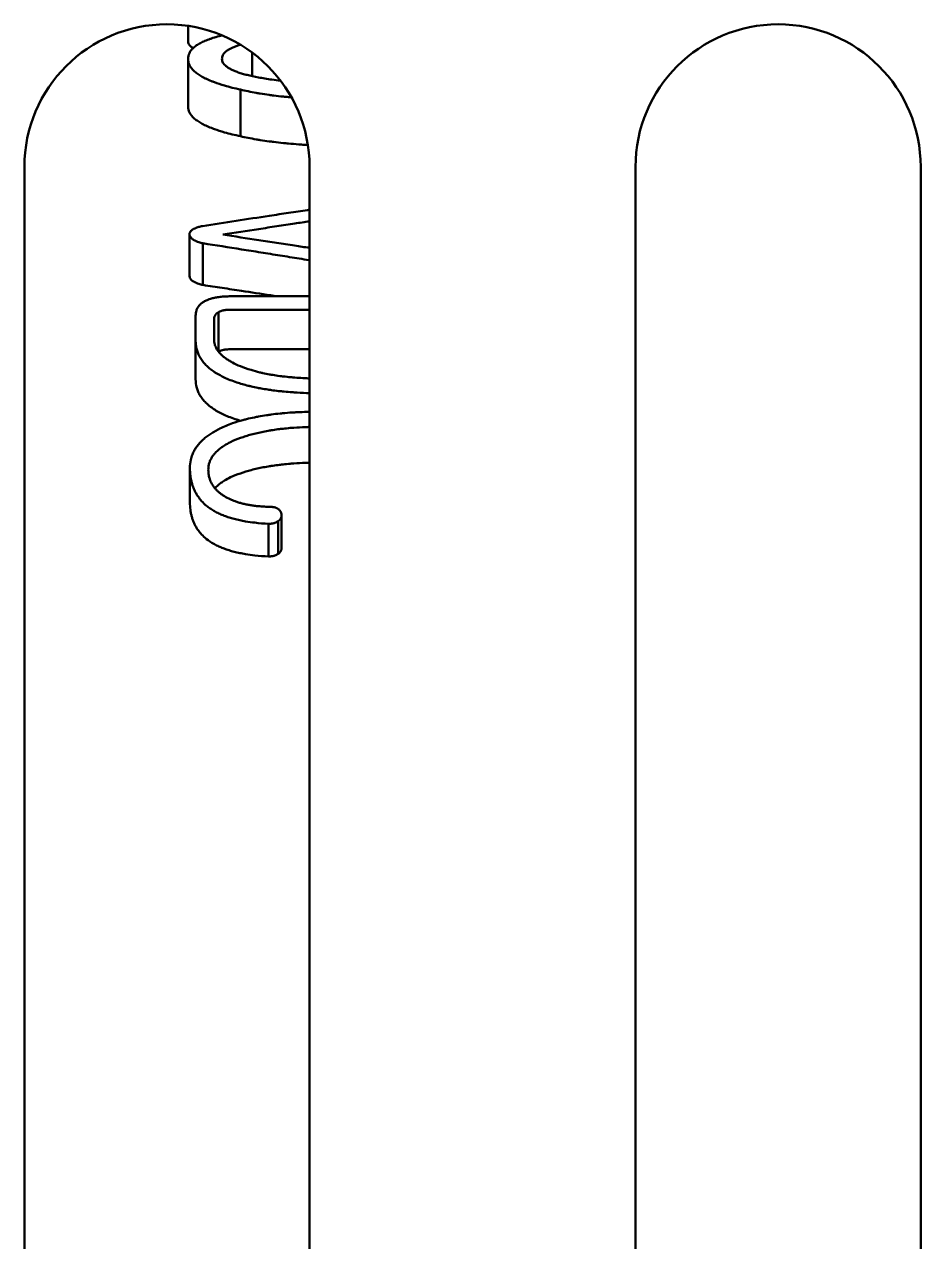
# Model space of a CAD drawing. Header units: millimetres. Extents: x 2121 to 4904, y 892 to 1933.
# Drawn here: x 2774.78 to 2787.98, y 1605.81 to 1623.73 of the extents above; entities that cross this region are included whole.
import ezdxf

# ---------------------------------------------------------------- set-up
doc = ezdxf.new("R2010")
doc.units = ezdxf.units.MM
doc.header["$LTSCALE"] = 1.8
doc.layers.add('외형선(ISO)', color=7, linetype='Continuous', lineweight=50)

msp = doc.modelspace()

# ---------------------------------------------------------------- linework, layer by layer
at = {"layer": '외형선(ISO)', "color": 7}
for p, q in [((2777.189, 1623.478), (2777.189, 1623.71)), ((2778.132, 1622.97), (2778.132, 1623.318)), ((2777.189, 1622.521), (2777.189, 1623.223)), ((2777.963, 1622.085), (2777.963, 1622.772)), ((2774.779, 1554.133), (2774.779, 1621.633)), ((2778.979, 1621.633), (2778.979, 1554.133)), ((2783.779, 1554.133), (2783.779, 1621.633)), ((2787.979, 1621.633), (2787.979, 1554.133)), ((2777.212, 1620.024), (2777.212, 1620.643)), ((2777.409, 1619.895), (2777.409, 1620.509)), ((2777.808, 1619.531), (2778.979, 1619.531)), ((2777.572, 1619.385), (2777.572, 1619.096)), ((2777.636, 1618.917), (2777.636, 1619.492)), ((2777.301, 1618.508), (2777.301, 1619.076)), ((2778.979, 1618.948), (2777.808, 1618.948)), ((2777.217, 1616.695), (2777.217, 1617.202)), ((2778.567, 1616.015), (2778.567, 1616.499)), ((2778.375, 1615.898), (2778.375, 1616.379)), ((2778.518, 1615.936), (2778.518, 1616.418))]:
    msp.add_line(p, q, dxfattribs=at)
for centre in [(2776.879, 1621.633), (2785.879, 1621.633)]:
    msp.add_arc(centre, 2.1, 0, 180, dxfattribs=at)
for points, knots in [([(2777.69, 1623.569), (2777.675, 1623.566), (2777.661, 1623.562), (2777.647, 1623.558), (2777.614, 1623.55), (2777.584, 1623.541), (2777.555, 1623.532), (2777.541, 1623.527), (2777.527, 1623.523), (2777.514, 1623.518), (2777.486, 1623.509), (2777.461, 1623.499), (2777.437, 1623.489), (2777.426, 1623.484), (2777.414, 1623.479), (2777.403, 1623.473), (2777.381, 1623.463), (2777.361, 1623.452), (2777.342, 1623.441), (2777.333, 1623.435), (2777.324, 1623.43), (2777.316, 1623.424), (2777.299, 1623.412), (2777.284, 1623.401), (2777.27, 1623.388), (2777.264, 1623.382), (2777.257, 1623.376), (2777.251, 1623.37), (2777.234, 1623.351), (2777.22, 1623.331), (2777.209, 1623.31), (2777.196, 1623.283), (2777.189, 1623.253), (2777.189, 1623.223)], [0.1711586, 0.1711586, 0.1711586, 0.1711586, 0.2083333, 0.2083333, 0.2083333, 0.2916667, 0.2916667, 0.2916667, 0.3333333, 0.3333333, 0.3333333, 0.4166667, 0.4166667, 0.4166667, 0.4583333, 0.4583333, 0.4583333, 0.5416667, 0.5416667, 0.5416667, 0.5833333, 0.5833333, 0.5833333, 0.6666667, 0.6666667, 0.6666667, 0.7083333, 0.7083333, 0.7083333, 0.8333333, 0.8333333, 0.8333333, 1, 1, 1, 1]), ([(2777.265, 1623.383), (2777.261, 1623.385), (2777.258, 1623.387), (2777.255, 1623.389), (2777.242, 1623.397), (2777.232, 1623.406), (2777.223, 1623.414), (2777.218, 1623.418), (2777.214, 1623.423), (2777.211, 1623.427), (2777.196, 1623.444), (2777.189, 1623.461), (2777.189, 1623.478)], [-0.3125251, -0.3125251, -0.3125251, -0.3125251, -0.2916667, -0.2916667, -0.2916667, -0.2083333, -0.2083333, -0.2083333, -0.1666667, -0.1666667, -0.1666667, 0, 0, 0, 0]), ([(2777.689, 1623.223), (2777.689, 1623.241), (2777.693, 1623.26), (2777.701, 1623.277), (2777.704, 1623.281), (2777.706, 1623.285), (2777.708, 1623.289), (2777.714, 1623.298), (2777.72, 1623.306), (2777.727, 1623.314), (2777.73, 1623.318), (2777.734, 1623.322), (2777.738, 1623.325), (2777.747, 1623.333), (2777.756, 1623.341), (2777.766, 1623.348), (2777.771, 1623.352), (2777.777, 1623.355), (2777.782, 1623.359), (2777.793, 1623.366), (2777.806, 1623.373), (2777.819, 1623.379), (2777.826, 1623.383), (2777.833, 1623.386), (2777.84, 1623.389), (2777.854, 1623.396), (2777.869, 1623.402), (2777.886, 1623.408), (2777.894, 1623.411), (2777.903, 1623.414), (2777.911, 1623.417), (2777.927, 1623.422), (2777.943, 1623.428), (2777.961, 1623.433)], [0, 0, 0, 0, 0.1666667, 0.1666667, 0.1666667, 0.2083333, 0.2083333, 0.2083333, 0.2916667, 0.2916667, 0.2916667, 0.3333333, 0.3333333, 0.3333333, 0.4166667, 0.4166667, 0.4166667, 0.4583333, 0.4583333, 0.4583333, 0.5416667, 0.5416667, 0.5416667, 0.5833333, 0.5833333, 0.5833333, 0.6666667, 0.6666667, 0.6666667, 0.7083333, 0.7083333, 0.7083333, 0.7831178, 0.7831178, 0.7831178, 0.7831178]), ([(2777.189, 1623.223), (2777.189, 1623.207), (2777.191, 1623.192), (2777.195, 1623.177), (2777.198, 1623.163), (2777.204, 1623.148), (2777.211, 1623.133), (2777.214, 1623.126), (2777.218, 1623.119), (2777.223, 1623.112), (2777.232, 1623.098), (2777.242, 1623.084), (2777.255, 1623.07), (2777.261, 1623.063), (2777.268, 1623.056), (2777.275, 1623.049), (2777.289, 1623.036), (2777.306, 1623.022), (2777.323, 1623.009), (2777.332, 1623.003), (2777.342, 1622.996), (2777.352, 1622.99), (2777.371, 1622.977), (2777.393, 1622.964), (2777.416, 1622.952), (2777.428, 1622.946), (2777.44, 1622.939), (2777.452, 1622.933), (2777.478, 1622.921), (2777.504, 1622.909), (2777.533, 1622.898), (2777.547, 1622.892), (2777.562, 1622.886), (2777.577, 1622.881), (2777.623, 1622.864), (2777.673, 1622.847), (2777.726, 1622.831), (2777.798, 1622.81), (2777.877, 1622.79), (2777.963, 1622.772)], [0, 0, 0, 0, 0.083333, 0.083333, 0.083333, 0.166667, 0.166667, 0.166667, 0.208333, 0.208333, 0.208333, 0.291667, 0.291667, 0.291667, 0.333333, 0.333333, 0.333333, 0.416667, 0.416667, 0.416667, 0.458333, 0.458333, 0.458333, 0.541667, 0.541667, 0.541667, 0.583333, 0.583333, 0.583333, 0.666667, 0.666667, 0.666667, 0.708333, 0.708333, 0.708333, 0.833333, 0.833333, 0.833333, 1, 1, 1, 1]), ([(2778.226, 1622.951), (2778.167, 1622.962), (2778.112, 1622.974), (2778.062, 1622.987), (2778.05, 1622.99), (2778.038, 1622.993), (2778.026, 1622.996), (2778.002, 1623.003), (2777.98, 1623.009), (2777.959, 1623.016), (2777.948, 1623.019), (2777.938, 1623.023), (2777.928, 1623.026), (2777.908, 1623.033), (2777.889, 1623.04), (2777.872, 1623.048), (2777.863, 1623.051), (2777.855, 1623.055), (2777.847, 1623.059), (2777.831, 1623.066), (2777.816, 1623.074), (2777.802, 1623.081), (2777.795, 1623.085), (2777.789, 1623.089), (2777.782, 1623.093), (2777.77, 1623.101), (2777.759, 1623.109), (2777.749, 1623.117), (2777.744, 1623.121), (2777.739, 1623.125), (2777.735, 1623.13), (2777.726, 1623.138), (2777.719, 1623.147), (2777.712, 1623.155), (2777.709, 1623.159), (2777.707, 1623.164), (2777.704, 1623.168), (2777.699, 1623.177), (2777.695, 1623.186), (2777.693, 1623.195), (2777.69, 1623.204), (2777.689, 1623.213), (2777.689, 1623.223)], [0, 0, 0, 0, 0.166667, 0.166667, 0.166667, 0.208333, 0.208333, 0.208333, 0.291667, 0.291667, 0.291667, 0.333333, 0.333333, 0.333333, 0.416667, 0.416667, 0.416667, 0.458333, 0.458333, 0.458333, 0.541667, 0.541667, 0.541667, 0.583333, 0.583333, 0.583333, 0.666667, 0.666667, 0.666667, 0.708333, 0.708333, 0.708333, 0.791667, 0.791667, 0.791667, 0.833333, 0.833333, 0.833333, 0.916667, 0.916667, 0.916667, 1, 1, 1, 1]), ([(2778.551, 1622.903), (2778.507, 1622.908), (2778.465, 1622.914), (2778.425, 1622.919), (2778.354, 1622.929), (2778.288, 1622.94), (2778.226, 1622.951)], [0.7374755, 0.7374755, 0.7374755, 0.7374755, 0.8333333, 0.8333333, 0.8333333, 1, 1, 1, 1]), ([(2777.963, 1622.772), (2777.998, 1622.763), (2778.035, 1622.755), (2778.074, 1622.747), (2778.112, 1622.739), (2778.151, 1622.732), (2778.192, 1622.724), (2778.213, 1622.721), (2778.233, 1622.717), (2778.254, 1622.714), (2778.296, 1622.707), (2778.34, 1622.7), (2778.384, 1622.694), (2778.407, 1622.691), (2778.429, 1622.688), (2778.452, 1622.685), (2778.498, 1622.679), (2778.545, 1622.674), (2778.594, 1622.669), (2778.618, 1622.666), (2778.643, 1622.664), (2778.668, 1622.661), (2778.682, 1622.66), (2778.697, 1622.659), (2778.712, 1622.657)], [0, 0, 0, 0, 0.0833333, 0.0833333, 0.0833333, 0.1666667, 0.1666667, 0.1666667, 0.2083333, 0.2083333, 0.2083333, 0.2916667, 0.2916667, 0.2916667, 0.3333333, 0.3333333, 0.3333333, 0.4166667, 0.4166667, 0.4166667, 0.4583333, 0.4583333, 0.4583333, 0.482743, 0.482743, 0.482743, 0.482743]), ([(2777.963, 1622.085), (2777.877, 1622.103), (2777.798, 1622.122), (2777.726, 1622.142), (2777.673, 1622.158), (2777.623, 1622.174), (2777.577, 1622.19), (2777.562, 1622.196), (2777.547, 1622.201), (2777.533, 1622.207), (2777.504, 1622.218), (2777.478, 1622.229), (2777.452, 1622.241), (2777.44, 1622.247), (2777.428, 1622.253), (2777.416, 1622.259), (2777.393, 1622.271), (2777.371, 1622.283), (2777.352, 1622.296), (2777.342, 1622.302), (2777.332, 1622.308), (2777.323, 1622.315), (2777.306, 1622.327), (2777.289, 1622.34), (2777.275, 1622.353), (2777.268, 1622.36), (2777.261, 1622.367), (2777.255, 1622.373), (2777.242, 1622.387), (2777.232, 1622.4), (2777.223, 1622.414), (2777.218, 1622.421), (2777.214, 1622.428), (2777.211, 1622.435), (2777.196, 1622.463), (2777.189, 1622.492), (2777.189, 1622.521)], [-1, -1, -1, -1, -0.833333, -0.833333, -0.833333, -0.708333, -0.708333, -0.708333, -0.666667, -0.666667, -0.666667, -0.583333, -0.583333, -0.583333, -0.541667, -0.541667, -0.541667, -0.458333, -0.458333, -0.458333, -0.416667, -0.416667, -0.416667, -0.333333, -0.333333, -0.333333, -0.291667, -0.291667, -0.291667, -0.208333, -0.208333, -0.208333, -0.166667, -0.166667, -0.166667, 0, 0, 0, 0]), ([(2778.954, 1621.956), (2778.936, 1621.957), (2778.918, 1621.959), (2778.9, 1621.96), (2778.873, 1621.961), (2778.847, 1621.963), (2778.821, 1621.965), (2778.768, 1621.969), (2778.717, 1621.973), (2778.668, 1621.978), (2778.643, 1621.98), (2778.618, 1621.983), (2778.594, 1621.985), (2778.545, 1621.99), (2778.498, 1621.995), (2778.452, 1622.001), (2778.429, 1622.004), (2778.407, 1622.007), (2778.384, 1622.01), (2778.34, 1622.016), (2778.296, 1622.022), (2778.254, 1622.029), (2778.233, 1622.032), (2778.213, 1622.035), (2778.192, 1622.039), (2778.111, 1622.053), (2778.034, 1622.068), (2777.963, 1622.085)], [-0.6107288, -0.6107288, -0.6107288, -0.6107288, -0.5833333, -0.5833333, -0.5833333, -0.5416667, -0.5416667, -0.5416667, -0.4583333, -0.4583333, -0.4583333, -0.4166667, -0.4166667, -0.4166667, -0.3333333, -0.3333333, -0.3333333, -0.2916667, -0.2916667, -0.2916667, -0.2083333, -0.2083333, -0.2083333, -0.1666667, -0.1666667, -0.1666667, 0, 0, 0, 0]), ([(2778.979, 1621.003), (2778.969, 1621.002), (2778.96, 1621.001), (2778.951, 1620.999), (2778.904, 1620.992), (2778.858, 1620.985), (2778.811, 1620.978), (2778.717, 1620.964), (2778.623, 1620.95), (2778.529, 1620.936), (2778.482, 1620.928), (2778.436, 1620.921), (2778.389, 1620.914), (2778.061, 1620.864), (2777.732, 1620.814), (2777.404, 1620.763)], [0.1243351, 0.1243351, 0.1243351, 0.1243351, 0.1262184, 0.1262184, 0.1262184, 0.1359275, 0.1359275, 0.1359275, 0.1553457, 0.1553457, 0.1553457, 0.1650549, 0.1650549, 0.1650549, 0.2330186, 0.2330186, 0.2330186, 0.2330186]), ([(2777.7, 1620.637), (2777.877, 1620.664), (2778.054, 1620.692), (2778.23, 1620.719), (2778.275, 1620.725), (2778.319, 1620.732), (2778.363, 1620.739), (2778.451, 1620.753), (2778.54, 1620.766), (2778.628, 1620.78), (2778.673, 1620.786), (2778.717, 1620.793), (2778.761, 1620.8), (2778.834, 1620.811), (2778.906, 1620.822), (2778.979, 1620.833)], [0, 0, 0, 0, 0.0365897, 0.0365897, 0.0365897, 0.04573713, 0.04573713, 0.04573713, 0.06403198, 0.06403198, 0.06403198, 0.0731794, 0.0731794, 0.0731794, 0.08818727, 0.08818727, 0.08818727, 0.08818727]), ([(2777.404, 1620.763), (2777.393, 1620.761), (2777.383, 1620.759), (2777.373, 1620.756), (2777.364, 1620.754), (2777.354, 1620.752), (2777.345, 1620.749), (2777.341, 1620.748), (2777.337, 1620.747), (2777.332, 1620.745), (2777.324, 1620.743), (2777.316, 1620.74), (2777.308, 1620.737), (2777.305, 1620.736), (2777.301, 1620.735), (2777.297, 1620.733), (2777.29, 1620.73), (2777.284, 1620.727), (2777.277, 1620.724), (2777.274, 1620.723), (2777.271, 1620.721), (2777.268, 1620.719), (2777.263, 1620.716), (2777.257, 1620.713), (2777.252, 1620.709), (2777.25, 1620.708), (2777.248, 1620.706), (2777.245, 1620.704), (2777.241, 1620.701), (2777.237, 1620.697), (2777.233, 1620.693), (2777.232, 1620.691), (2777.23, 1620.689), (2777.228, 1620.687), (2777.225, 1620.683), (2777.223, 1620.679), (2777.22, 1620.675), (2777.219, 1620.673), (2777.218, 1620.671), (2777.217, 1620.669), (2777.216, 1620.665), (2777.214, 1620.661), (2777.213, 1620.656), (2777.212, 1620.652), (2777.212, 1620.647), (2777.212, 1620.643)], [0, 0, 0, 0, 0.083333, 0.083333, 0.083333, 0.166667, 0.166667, 0.166667, 0.208333, 0.208333, 0.208333, 0.291667, 0.291667, 0.291667, 0.333333, 0.333333, 0.333333, 0.416667, 0.416667, 0.416667, 0.458333, 0.458333, 0.458333, 0.541667, 0.541667, 0.541667, 0.583333, 0.583333, 0.583333, 0.666667, 0.666667, 0.666667, 0.708333, 0.708333, 0.708333, 0.791667, 0.791667, 0.791667, 0.833333, 0.833333, 0.833333, 0.916667, 0.916667, 0.916667, 1, 1, 1, 1]), ([(2777.212, 1620.643), (2777.212, 1620.638), (2777.212, 1620.633), (2777.213, 1620.628), (2777.214, 1620.624), (2777.216, 1620.619), (2777.217, 1620.615), (2777.218, 1620.613), (2777.219, 1620.61), (2777.221, 1620.608), (2777.223, 1620.604), (2777.226, 1620.6), (2777.229, 1620.595), (2777.23, 1620.593), (2777.232, 1620.591), (2777.234, 1620.589), (2777.238, 1620.585), (2777.242, 1620.581), (2777.246, 1620.577), (2777.248, 1620.575), (2777.251, 1620.573), (2777.253, 1620.572), (2777.258, 1620.568), (2777.264, 1620.564), (2777.27, 1620.56), (2777.273, 1620.559), (2777.276, 1620.557), (2777.279, 1620.555), (2777.285, 1620.552), (2777.292, 1620.548), (2777.3, 1620.545), (2777.303, 1620.543), (2777.307, 1620.541), (2777.311, 1620.54), (2777.322, 1620.535), (2777.335, 1620.53), (2777.349, 1620.526), (2777.367, 1620.52), (2777.387, 1620.514), (2777.409, 1620.509)], [0, 0, 0, 0, 0.083333, 0.083333, 0.083333, 0.166667, 0.166667, 0.166667, 0.208333, 0.208333, 0.208333, 0.291667, 0.291667, 0.291667, 0.333333, 0.333333, 0.333333, 0.416667, 0.416667, 0.416667, 0.458333, 0.458333, 0.458333, 0.541667, 0.541667, 0.541667, 0.583333, 0.583333, 0.583333, 0.666667, 0.666667, 0.666667, 0.708333, 0.708333, 0.708333, 0.833333, 0.833333, 0.833333, 1, 1, 1, 1]), ([(2778.979, 1620.441), (2778.906, 1620.452), (2778.832, 1620.464), (2778.759, 1620.475), (2778.715, 1620.482), (2778.671, 1620.488), (2778.627, 1620.495), (2778.539, 1620.509), (2778.45, 1620.522), (2778.362, 1620.536), (2778.318, 1620.543), (2778.274, 1620.549), (2778.23, 1620.556), (2778.053, 1620.583), (2777.876, 1620.61), (2777.7, 1620.637)], [0.13082533, 0.13082533, 0.13082533, 0.13082533, 0.14592504, 0.14592504, 0.14592504, 0.15504535, 0.15504535, 0.15504535, 0.17328598, 0.17328598, 0.17328598, 0.1824063, 0.1824063, 0.1824063, 0.21888756, 0.21888756, 0.21888756, 0.21888756]), ([(2777.409, 1620.509), (2777.598, 1620.479), (2777.787, 1620.449), (2777.977, 1620.419), (2778.024, 1620.412), (2778.071, 1620.404), (2778.118, 1620.397), (2778.213, 1620.382), (2778.308, 1620.367), (2778.402, 1620.352), (2778.45, 1620.344), (2778.497, 1620.337), (2778.544, 1620.329), (2778.639, 1620.314), (2778.733, 1620.299), (2778.828, 1620.283), (2778.875, 1620.276), (2778.922, 1620.268), (2778.97, 1620.261), (2778.973, 1620.26), (2778.976, 1620.26), (2778.979, 1620.259)], [0, 0, 0, 0, 0.0391398, 0.0391398, 0.0391398, 0.0489247, 0.0489247, 0.0489247, 0.0684946, 0.0684946, 0.0684946, 0.0782795, 0.0782795, 0.0782795, 0.0978494, 0.0978494, 0.0978494, 0.1076343, 0.1076343, 0.1076343, 0.1082414, 0.1082414, 0.1082414, 0.1082414]), ([(2777.409, 1619.895), (2777.387, 1619.9), (2777.367, 1619.906), (2777.349, 1619.911), (2777.335, 1619.916), (2777.322, 1619.92), (2777.311, 1619.925), (2777.307, 1619.926), (2777.303, 1619.928), (2777.3, 1619.93), (2777.292, 1619.933), (2777.285, 1619.936), (2777.279, 1619.94), (2777.276, 1619.941), (2777.273, 1619.943), (2777.27, 1619.945), (2777.264, 1619.948), (2777.258, 1619.952), (2777.253, 1619.956), (2777.251, 1619.957), (2777.248, 1619.959), (2777.246, 1619.961), (2777.242, 1619.965), (2777.238, 1619.969), (2777.234, 1619.973), (2777.232, 1619.975), (2777.23, 1619.977), (2777.229, 1619.979), (2777.226, 1619.983), (2777.223, 1619.987), (2777.221, 1619.991), (2777.219, 1619.993), (2777.218, 1619.995), (2777.217, 1619.997), (2777.214, 1620.006), (2777.212, 1620.015), (2777.212, 1620.024)], [-1, -1, -1, -1, -0.833333, -0.833333, -0.833333, -0.708333, -0.708333, -0.708333, -0.666667, -0.666667, -0.666667, -0.583333, -0.583333, -0.583333, -0.541667, -0.541667, -0.541667, -0.458333, -0.458333, -0.458333, -0.416667, -0.416667, -0.416667, -0.333333, -0.333333, -0.333333, -0.291667, -0.291667, -0.291667, -0.208333, -0.208333, -0.208333, -0.166667, -0.166667, -0.166667, 0, 0, 0, 0]), ([(2778.499, 1619.728), (2778.467, 1619.733), (2778.435, 1619.738), (2778.402, 1619.743), (2778.26, 1619.765), (2778.118, 1619.787), (2777.977, 1619.808), (2777.882, 1619.823), (2777.787, 1619.837), (2777.693, 1619.852), (2777.598, 1619.866), (2777.504, 1619.881), (2777.409, 1619.895)], [-0.07519101, -0.07519101, -0.07519101, -0.07519101, -0.06849457, -0.06849457, -0.06849457, -0.03913976, -0.03913976, -0.03913976, -0.01956988, -0.01956988, -0.01956988, 0, 0, 0, 0]), ([(2777.813, 1619.728), (2777.799, 1619.728), (2777.786, 1619.728), (2777.773, 1619.727), (2777.76, 1619.727), (2777.747, 1619.726), (2777.734, 1619.726), (2777.728, 1619.725), (2777.722, 1619.725), (2777.715, 1619.725), (2777.703, 1619.724), (2777.691, 1619.723), (2777.679, 1619.722), (2777.673, 1619.721), (2777.667, 1619.72), (2777.661, 1619.72), (2777.65, 1619.718), (2777.639, 1619.717), (2777.628, 1619.715), (2777.622, 1619.714), (2777.617, 1619.713), (2777.611, 1619.712), (2777.6, 1619.711), (2777.59, 1619.709), (2777.579, 1619.706), (2777.574, 1619.705), (2777.569, 1619.704), (2777.564, 1619.703), (2777.554, 1619.701), (2777.545, 1619.698), (2777.535, 1619.695), (2777.53, 1619.694), (2777.526, 1619.693), (2777.521, 1619.691), (2777.507, 1619.687), (2777.494, 1619.682), (2777.481, 1619.677), (2777.464, 1619.671), (2777.449, 1619.663), (2777.434, 1619.655)], [0, 0, 0, 0, 0.083333, 0.083333, 0.083333, 0.166667, 0.166667, 0.166667, 0.208333, 0.208333, 0.208333, 0.291667, 0.291667, 0.291667, 0.333333, 0.333333, 0.333333, 0.416667, 0.416667, 0.416667, 0.458333, 0.458333, 0.458333, 0.541667, 0.541667, 0.541667, 0.583333, 0.583333, 0.583333, 0.666667, 0.666667, 0.666667, 0.708333, 0.708333, 0.708333, 0.833333, 0.833333, 0.833333, 1, 1, 1, 1]), ([(2777.434, 1619.655), (2777.426, 1619.651), (2777.419, 1619.647), (2777.412, 1619.642), (2777.406, 1619.638), (2777.399, 1619.633), (2777.393, 1619.629), (2777.39, 1619.626), (2777.387, 1619.624), (2777.384, 1619.622), (2777.378, 1619.617), (2777.373, 1619.612), (2777.367, 1619.607), (2777.365, 1619.604), (2777.362, 1619.601), (2777.36, 1619.599), (2777.355, 1619.593), (2777.35, 1619.588), (2777.346, 1619.582), (2777.344, 1619.58), (2777.342, 1619.577), (2777.34, 1619.574), (2777.336, 1619.568), (2777.332, 1619.562), (2777.329, 1619.556), (2777.327, 1619.553), (2777.325, 1619.55), (2777.324, 1619.547), (2777.321, 1619.54), (2777.318, 1619.534), (2777.315, 1619.527), (2777.314, 1619.524), (2777.313, 1619.521), (2777.312, 1619.517), (2777.309, 1619.507), (2777.306, 1619.497), (2777.304, 1619.486), (2777.302, 1619.471), (2777.301, 1619.456), (2777.301, 1619.44)], [0, 0, 0, 0, 0.083333, 0.083333, 0.083333, 0.166667, 0.166667, 0.166667, 0.208333, 0.208333, 0.208333, 0.291667, 0.291667, 0.291667, 0.333333, 0.333333, 0.333333, 0.416667, 0.416667, 0.416667, 0.458333, 0.458333, 0.458333, 0.541667, 0.541667, 0.541667, 0.583333, 0.583333, 0.583333, 0.666667, 0.666667, 0.666667, 0.708333, 0.708333, 0.708333, 0.833333, 0.833333, 0.833333, 1, 1, 1, 1]), ([(2777.636, 1619.492), (2777.642, 1619.496), (2777.649, 1619.5), (2777.657, 1619.504), (2777.659, 1619.505), (2777.661, 1619.506), (2777.663, 1619.506), (2777.667, 1619.508), (2777.671, 1619.51), (2777.675, 1619.511), (2777.677, 1619.512), (2777.679, 1619.513), (2777.681, 1619.513), (2777.685, 1619.515), (2777.69, 1619.516), (2777.694, 1619.517), (2777.697, 1619.518), (2777.699, 1619.519), (2777.701, 1619.519), (2777.706, 1619.52), (2777.711, 1619.521), (2777.716, 1619.522), (2777.718, 1619.523), (2777.721, 1619.523), (2777.723, 1619.524), (2777.728, 1619.525), (2777.733, 1619.526), (2777.739, 1619.526), (2777.741, 1619.527), (2777.744, 1619.527), (2777.747, 1619.527), (2777.755, 1619.528), (2777.763, 1619.529), (2777.772, 1619.529), (2777.784, 1619.53), (2777.796, 1619.531), (2777.808, 1619.531)], [0, 0, 0, 0, 0.166667, 0.166667, 0.166667, 0.208333, 0.208333, 0.208333, 0.291667, 0.291667, 0.291667, 0.333333, 0.333333, 0.333333, 0.416667, 0.416667, 0.416667, 0.458333, 0.458333, 0.458333, 0.541667, 0.541667, 0.541667, 0.583333, 0.583333, 0.583333, 0.666667, 0.666667, 0.666667, 0.708333, 0.708333, 0.708333, 0.833333, 0.833333, 0.833333, 1, 1, 1, 1]), ([(2777.301, 1619.44), (2777.301, 1619.43), (2777.301, 1619.42), (2777.301, 1619.41), (2777.301, 1619.4), (2777.301, 1619.39), (2777.301, 1619.38), (2777.301, 1619.375), (2777.301, 1619.37), (2777.301, 1619.365), (2777.301, 1619.355), (2777.301, 1619.345), (2777.301, 1619.335), (2777.301, 1619.33), (2777.301, 1619.325), (2777.301, 1619.32), (2777.301, 1619.31), (2777.301, 1619.3), (2777.301, 1619.29), (2777.301, 1619.285), (2777.301, 1619.28), (2777.301, 1619.275), (2777.301, 1619.265), (2777.301, 1619.255), (2777.301, 1619.244), (2777.301, 1619.239), (2777.301, 1619.234), (2777.301, 1619.229), (2777.301, 1619.219), (2777.301, 1619.209), (2777.301, 1619.199), (2777.301, 1619.194), (2777.301, 1619.189), (2777.301, 1619.184), (2777.301, 1619.168), (2777.301, 1619.153), (2777.301, 1619.138), (2777.301, 1619.117), (2777.301, 1619.097), (2777.301, 1619.076)], [0, 0, 0, 0, 0.00303888, 0.00303888, 0.00303888, 0.00607776, 0.00607776, 0.00607776, 0.0075972, 0.0075972, 0.0075972, 0.01063608, 0.01063608, 0.01063608, 0.01215552, 0.01215552, 0.01215552, 0.01519439, 0.01519439, 0.01519439, 0.01671383, 0.01671383, 0.01671383, 0.01975271, 0.01975271, 0.01975271, 0.02127215, 0.02127215, 0.02127215, 0.02431103, 0.02431103, 0.02431103, 0.02583047, 0.02583047, 0.02583047, 0.03038879, 0.03038879, 0.03038879, 0.03646655, 0.03646655, 0.03646655, 0.03646655]), ([(2777.572, 1619.385), (2777.572, 1619.393), (2777.572, 1619.401), (2777.573, 1619.408), (2777.574, 1619.41), (2777.574, 1619.412), (2777.574, 1619.413), (2777.575, 1619.417), (2777.576, 1619.42), (2777.577, 1619.424), (2777.578, 1619.426), (2777.578, 1619.427), (2777.579, 1619.429), (2777.58, 1619.432), (2777.581, 1619.435), (2777.583, 1619.438), (2777.584, 1619.44), (2777.584, 1619.442), (2777.585, 1619.443), (2777.587, 1619.446), (2777.589, 1619.449), (2777.59, 1619.452), (2777.591, 1619.453), (2777.592, 1619.455), (2777.594, 1619.456), (2777.596, 1619.459), (2777.598, 1619.462), (2777.6, 1619.464), (2777.601, 1619.466), (2777.603, 1619.467), (2777.604, 1619.468), (2777.608, 1619.472), (2777.612, 1619.476), (2777.616, 1619.479), (2777.622, 1619.484), (2777.629, 1619.488), (2777.636, 1619.492)], [0, 0, 0, 0, 0.166667, 0.166667, 0.166667, 0.208333, 0.208333, 0.208333, 0.291667, 0.291667, 0.291667, 0.333333, 0.333333, 0.333333, 0.416667, 0.416667, 0.416667, 0.458333, 0.458333, 0.458333, 0.541667, 0.541667, 0.541667, 0.583333, 0.583333, 0.583333, 0.666667, 0.666667, 0.666667, 0.708333, 0.708333, 0.708333, 0.833333, 0.833333, 0.833333, 1, 1, 1, 1]), ([(2777.301, 1619.076), (2777.301, 1619.054), (2777.302, 1619.031), (2777.305, 1619.009), (2777.308, 1618.988), (2777.312, 1618.966), (2777.318, 1618.945), (2777.32, 1618.935), (2777.323, 1618.924), (2777.327, 1618.914), (2777.334, 1618.894), (2777.342, 1618.874), (2777.352, 1618.854), (2777.357, 1618.844), (2777.362, 1618.835), (2777.368, 1618.825), (2777.379, 1618.806), (2777.392, 1618.787), (2777.406, 1618.769), (2777.413, 1618.76), (2777.42, 1618.751), (2777.428, 1618.742), (2777.443, 1618.725), (2777.46, 1618.708), (2777.479, 1618.691), (2777.488, 1618.683), (2777.497, 1618.674), (2777.507, 1618.666), (2777.527, 1618.65), (2777.548, 1618.634), (2777.57, 1618.619), (2777.581, 1618.611), (2777.593, 1618.604), (2777.605, 1618.597), (2777.641, 1618.575), (2777.679, 1618.554), (2777.722, 1618.534), (2777.778, 1618.507), (2777.839, 1618.483), (2777.907, 1618.46)], [0, 0, 0, 0, 0.083333, 0.083333, 0.083333, 0.166667, 0.166667, 0.166667, 0.208333, 0.208333, 0.208333, 0.291667, 0.291667, 0.291667, 0.333333, 0.333333, 0.333333, 0.416667, 0.416667, 0.416667, 0.458333, 0.458333, 0.458333, 0.541667, 0.541667, 0.541667, 0.583333, 0.583333, 0.583333, 0.666667, 0.666667, 0.666667, 0.708333, 0.708333, 0.708333, 0.833333, 0.833333, 0.833333, 1, 1, 1, 1]), ([(2777.961, 1618.698), (2777.918, 1618.716), (2777.878, 1618.735), (2777.842, 1618.754), (2777.833, 1618.759), (2777.824, 1618.764), (2777.816, 1618.769), (2777.799, 1618.779), (2777.782, 1618.789), (2777.767, 1618.799), (2777.759, 1618.804), (2777.752, 1618.809), (2777.745, 1618.814), (2777.73, 1618.825), (2777.717, 1618.835), (2777.704, 1618.846), (2777.698, 1618.851), (2777.692, 1618.857), (2777.686, 1618.862), (2777.674, 1618.873), (2777.663, 1618.884), (2777.653, 1618.895), (2777.649, 1618.901), (2777.644, 1618.907), (2777.639, 1618.912), (2777.63, 1618.924), (2777.622, 1618.935), (2777.615, 1618.947), (2777.611, 1618.953), (2777.608, 1618.959), (2777.605, 1618.965), (2777.599, 1618.977), (2777.593, 1618.989), (2777.589, 1619.001), (2777.586, 1619.007), (2777.584, 1619.013), (2777.583, 1619.02), (2777.579, 1619.032), (2777.576, 1619.045), (2777.574, 1619.057), (2777.573, 1619.07), (2777.572, 1619.083), (2777.572, 1619.096)], [0, 0, 0, 0, 0.166667, 0.166667, 0.166667, 0.208333, 0.208333, 0.208333, 0.291667, 0.291667, 0.291667, 0.333333, 0.333333, 0.333333, 0.416667, 0.416667, 0.416667, 0.458333, 0.458333, 0.458333, 0.541667, 0.541667, 0.541667, 0.583333, 0.583333, 0.583333, 0.666667, 0.666667, 0.666667, 0.708333, 0.708333, 0.708333, 0.791667, 0.791667, 0.791667, 0.833333, 0.833333, 0.833333, 0.916667, 0.916667, 0.916667, 1, 1, 1, 1]), ([(2777.808, 1618.948), (2777.796, 1618.948), (2777.784, 1618.948), (2777.772, 1618.947), (2777.763, 1618.947), (2777.755, 1618.946), (2777.747, 1618.945), (2777.744, 1618.945), (2777.741, 1618.944), (2777.739, 1618.944), (2777.733, 1618.943), (2777.728, 1618.942), (2777.723, 1618.942), (2777.721, 1618.941), (2777.718, 1618.941), (2777.716, 1618.94), (2777.711, 1618.939), (2777.706, 1618.938), (2777.701, 1618.937), (2777.699, 1618.937), (2777.697, 1618.936), (2777.694, 1618.935), (2777.69, 1618.934), (2777.685, 1618.933), (2777.681, 1618.932), (2777.679, 1618.931), (2777.677, 1618.93), (2777.675, 1618.929), (2777.671, 1618.928), (2777.667, 1618.926), (2777.663, 1618.925), (2777.661, 1618.924), (2777.659, 1618.923), (2777.657, 1618.922), (2777.651, 1618.919), (2777.645, 1618.916), (2777.639, 1618.913)], [-1, -1, -1, -1, -0.8333333, -0.8333333, -0.8333333, -0.7083333, -0.7083333, -0.7083333, -0.6666667, -0.6666667, -0.6666667, -0.5833333, -0.5833333, -0.5833333, -0.5416667, -0.5416667, -0.5416667, -0.4583333, -0.4583333, -0.4583333, -0.4166667, -0.4166667, -0.4166667, -0.3333333, -0.3333333, -0.3333333, -0.2916667, -0.2916667, -0.2916667, -0.2083333, -0.2083333, -0.2083333, -0.1666667, -0.1666667, -0.1666667, -0.0262246, -0.0262246, -0.0262246, -0.0262246]), ([(2778.979, 1618.519), (2778.965, 1618.52), (2778.952, 1618.52), (2778.938, 1618.521), (2778.918, 1618.522), (2778.898, 1618.523), (2778.878, 1618.524), (2778.838, 1618.526), (2778.799, 1618.529), (2778.76, 1618.532), (2778.741, 1618.533), (2778.722, 1618.535), (2778.703, 1618.536), (2778.666, 1618.54), (2778.629, 1618.544), (2778.593, 1618.548), (2778.575, 1618.55), (2778.558, 1618.552), (2778.54, 1618.554), (2778.505, 1618.559), (2778.471, 1618.564), (2778.438, 1618.57), (2778.421, 1618.572), (2778.404, 1618.575), (2778.388, 1618.578), (2778.356, 1618.584), (2778.324, 1618.591), (2778.293, 1618.597), (2778.277, 1618.601), (2778.262, 1618.604), (2778.247, 1618.608), (2778.202, 1618.619), (2778.159, 1618.63), (2778.117, 1618.643), (2778.062, 1618.66), (2778.01, 1618.678), (2777.961, 1618.698)], [0.1394588, 0.1394588, 0.1394588, 0.1394588, 0.1666667, 0.1666667, 0.1666667, 0.2083333, 0.2083333, 0.2083333, 0.2916667, 0.2916667, 0.2916667, 0.3333333, 0.3333333, 0.3333333, 0.4166667, 0.4166667, 0.4166667, 0.4583333, 0.4583333, 0.4583333, 0.5416667, 0.5416667, 0.5416667, 0.5833333, 0.5833333, 0.5833333, 0.6666667, 0.6666667, 0.6666667, 0.7083333, 0.7083333, 0.7083333, 0.8333333, 0.8333333, 0.8333333, 1, 1, 1, 1]), ([(2777.907, 1617.912), (2777.839, 1617.934), (2777.778, 1617.958), (2777.722, 1617.983), (2777.679, 1618.003), (2777.641, 1618.023), (2777.605, 1618.044), (2777.593, 1618.051), (2777.581, 1618.059), (2777.57, 1618.066), (2777.548, 1618.081), (2777.527, 1618.096), (2777.507, 1618.112), (2777.497, 1618.12), (2777.488, 1618.127), (2777.479, 1618.136), (2777.46, 1618.152), (2777.443, 1618.168), (2777.428, 1618.185), (2777.42, 1618.194), (2777.413, 1618.203), (2777.406, 1618.211), (2777.392, 1618.229), (2777.379, 1618.247), (2777.368, 1618.265), (2777.362, 1618.275), (2777.357, 1618.284), (2777.352, 1618.293), (2777.342, 1618.312), (2777.334, 1618.332), (2777.327, 1618.352), (2777.323, 1618.362), (2777.32, 1618.372), (2777.318, 1618.382), (2777.306, 1618.422), (2777.301, 1618.464), (2777.301, 1618.508)], [-1, -1, -1, -1, -0.833333, -0.833333, -0.833333, -0.708333, -0.708333, -0.708333, -0.666667, -0.666667, -0.666667, -0.583333, -0.583333, -0.583333, -0.541667, -0.541667, -0.541667, -0.458333, -0.458333, -0.458333, -0.416667, -0.416667, -0.416667, -0.333333, -0.333333, -0.333333, -0.291667, -0.291667, -0.291667, -0.208333, -0.208333, -0.208333, -0.166667, -0.166667, -0.166667, 0, 0, 0, 0]), ([(2777.907, 1618.46), (2777.934, 1618.451), (2777.961, 1618.443), (2777.99, 1618.435), (2778.018, 1618.427), (2778.047, 1618.419), (2778.077, 1618.411), (2778.092, 1618.408), (2778.107, 1618.404), (2778.122, 1618.401), (2778.152, 1618.393), (2778.184, 1618.387), (2778.216, 1618.38), (2778.232, 1618.377), (2778.248, 1618.374), (2778.264, 1618.371), (2778.297, 1618.365), (2778.331, 1618.36), (2778.365, 1618.354), (2778.382, 1618.352), (2778.399, 1618.349), (2778.417, 1618.347), (2778.452, 1618.342), (2778.487, 1618.338), (2778.524, 1618.333), (2778.542, 1618.331), (2778.561, 1618.329), (2778.579, 1618.328), (2778.616, 1618.324), (2778.654, 1618.32), (2778.693, 1618.318), (2778.712, 1618.316), (2778.732, 1618.315), (2778.752, 1618.313), (2778.811, 1618.309), (2778.872, 1618.306), (2778.934, 1618.304), (2778.949, 1618.304), (2778.964, 1618.303), (2778.979, 1618.303)], [0, 0, 0, 0, 0.0833333, 0.0833333, 0.0833333, 0.1666667, 0.1666667, 0.1666667, 0.2083333, 0.2083333, 0.2083333, 0.2916667, 0.2916667, 0.2916667, 0.3333333, 0.3333333, 0.3333333, 0.4166667, 0.4166667, 0.4166667, 0.4583333, 0.4583333, 0.4583333, 0.5416667, 0.5416667, 0.5416667, 0.5833333, 0.5833333, 0.5833333, 0.6666667, 0.6666667, 0.6666667, 0.7083333, 0.7083333, 0.7083333, 0.8333333, 0.8333333, 0.8333333, 0.8627943, 0.8627943, 0.8627943, 0.8627943]), ([(2778.979, 1618.028), (2778.93, 1618.027), (2778.882, 1618.025), (2778.835, 1618.023), (2778.81, 1618.022), (2778.785, 1618.021), (2778.761, 1618.019), (2778.712, 1618.017), (2778.664, 1618.013), (2778.617, 1618.009), (2778.593, 1618.007), (2778.57, 1618.005), (2778.547, 1618.003), (2778.502, 1617.998), (2778.457, 1617.993), (2778.414, 1617.987), (2778.392, 1617.984), (2778.37, 1617.981), (2778.349, 1617.978), (2778.307, 1617.972), (2778.265, 1617.965), (2778.225, 1617.958), (2778.205, 1617.954), (2778.185, 1617.95), (2778.166, 1617.946), (2778.126, 1617.938), (2778.088, 1617.929), (2778.051, 1617.92), (2778.033, 1617.915), (2778.015, 1617.911), (2777.997, 1617.906), (2777.943, 1617.891), (2777.892, 1617.875), (2777.843, 1617.858), (2777.778, 1617.835), (2777.717, 1617.809), (2777.66, 1617.782)], [0.08859, 0.08859, 0.08859, 0.08859, 0.1666667, 0.1666667, 0.1666667, 0.2083333, 0.2083333, 0.2083333, 0.2916667, 0.2916667, 0.2916667, 0.3333333, 0.3333333, 0.3333333, 0.4166667, 0.4166667, 0.4166667, 0.4583333, 0.4583333, 0.4583333, 0.5416667, 0.5416667, 0.5416667, 0.5833333, 0.5833333, 0.5833333, 0.6666667, 0.6666667, 0.6666667, 0.7083333, 0.7083333, 0.7083333, 0.8333333, 0.8333333, 0.8333333, 1, 1, 1, 1]), ([(2777.66, 1617.782), (2777.636, 1617.769), (2777.612, 1617.757), (2777.59, 1617.744), (2777.567, 1617.732), (2777.545, 1617.718), (2777.525, 1617.705), (2777.515, 1617.698), (2777.505, 1617.692), (2777.495, 1617.685), (2777.475, 1617.671), (2777.457, 1617.657), (2777.439, 1617.642), (2777.431, 1617.635), (2777.422, 1617.628), (2777.414, 1617.621), (2777.398, 1617.606), (2777.382, 1617.591), (2777.368, 1617.575), (2777.361, 1617.568), (2777.354, 1617.56), (2777.347, 1617.552), (2777.334, 1617.536), (2777.321, 1617.52), (2777.31, 1617.504), (2777.304, 1617.496), (2777.299, 1617.487), (2777.294, 1617.479), (2777.284, 1617.462), (2777.274, 1617.445), (2777.266, 1617.428), (2777.262, 1617.419), (2777.258, 1617.41), (2777.255, 1617.401), (2777.244, 1617.375), (2777.235, 1617.347), (2777.229, 1617.319), (2777.221, 1617.282), (2777.217, 1617.243), (2777.217, 1617.202)], [0, 0, 0, 0, 0.083333, 0.083333, 0.083333, 0.166667, 0.166667, 0.166667, 0.208333, 0.208333, 0.208333, 0.291667, 0.291667, 0.291667, 0.333333, 0.333333, 0.333333, 0.416667, 0.416667, 0.416667, 0.458333, 0.458333, 0.458333, 0.541667, 0.541667, 0.541667, 0.583333, 0.583333, 0.583333, 0.666667, 0.666667, 0.666667, 0.708333, 0.708333, 0.708333, 0.833333, 0.833333, 0.833333, 1, 1, 1, 1]), ([(2777.961, 1617.643), (2777.986, 1617.652), (2778.013, 1617.661), (2778.039, 1617.669), (2778.066, 1617.678), (2778.093, 1617.686), (2778.121, 1617.693), (2778.135, 1617.697), (2778.15, 1617.701), (2778.164, 1617.704), (2778.193, 1617.712), (2778.222, 1617.718), (2778.252, 1617.725), (2778.267, 1617.728), (2778.282, 1617.731), (2778.297, 1617.734), (2778.328, 1617.74), (2778.359, 1617.746), (2778.391, 1617.751), (2778.407, 1617.754), (2778.423, 1617.757), (2778.439, 1617.759), (2778.472, 1617.764), (2778.505, 1617.768), (2778.538, 1617.773), (2778.555, 1617.775), (2778.572, 1617.777), (2778.59, 1617.779), (2778.624, 1617.782), (2778.659, 1617.786), (2778.695, 1617.789), (2778.713, 1617.79), (2778.731, 1617.792), (2778.749, 1617.793), (2778.803, 1617.797), (2778.859, 1617.8), (2778.916, 1617.802), (2778.937, 1617.803), (2778.958, 1617.804), (2778.979, 1617.804)], [0, 0, 0, 0, 0.0833333, 0.0833333, 0.0833333, 0.1666667, 0.1666667, 0.1666667, 0.2083333, 0.2083333, 0.2083333, 0.2916667, 0.2916667, 0.2916667, 0.3333333, 0.3333333, 0.3333333, 0.4166667, 0.4166667, 0.4166667, 0.4583333, 0.4583333, 0.4583333, 0.5416667, 0.5416667, 0.5416667, 0.5833333, 0.5833333, 0.5833333, 0.6666667, 0.6666667, 0.6666667, 0.7083333, 0.7083333, 0.7083333, 0.8333333, 0.8333333, 0.8333333, 0.8780601, 0.8780601, 0.8780601, 0.8780601]), ([(2777.488, 1617.172), (2777.488, 1617.189), (2777.489, 1617.205), (2777.491, 1617.221), (2777.493, 1617.237), (2777.497, 1617.253), (2777.501, 1617.269), (2777.503, 1617.276), (2777.506, 1617.284), (2777.508, 1617.292), (2777.514, 1617.307), (2777.521, 1617.322), (2777.528, 1617.336), (2777.532, 1617.343), (2777.536, 1617.351), (2777.54, 1617.358), (2777.549, 1617.372), (2777.559, 1617.386), (2777.57, 1617.4), (2777.576, 1617.406), (2777.581, 1617.413), (2777.587, 1617.42), (2777.599, 1617.433), (2777.612, 1617.446), (2777.627, 1617.459), (2777.634, 1617.465), (2777.641, 1617.472), (2777.649, 1617.478), (2777.664, 1617.49), (2777.681, 1617.503), (2777.698, 1617.514), (2777.707, 1617.52), (2777.716, 1617.526), (2777.725, 1617.532), (2777.753, 1617.549), (2777.784, 1617.566), (2777.816, 1617.582), (2777.86, 1617.604), (2777.908, 1617.624), (2777.961, 1617.643)], [0, 0, 0, 0, 0.083333, 0.083333, 0.083333, 0.166667, 0.166667, 0.166667, 0.208333, 0.208333, 0.208333, 0.291667, 0.291667, 0.291667, 0.333333, 0.333333, 0.333333, 0.416667, 0.416667, 0.416667, 0.458333, 0.458333, 0.458333, 0.541667, 0.541667, 0.541667, 0.583333, 0.583333, 0.583333, 0.666667, 0.666667, 0.666667, 0.708333, 0.708333, 0.708333, 0.833333, 0.833333, 0.833333, 1, 1, 1, 1]), ([(2777.217, 1617.202), (2777.217, 1617.182), (2777.217, 1617.163), (2777.219, 1617.144), (2777.22, 1617.125), (2777.221, 1617.106), (2777.224, 1617.087), (2777.225, 1617.078), (2777.226, 1617.069), (2777.228, 1617.06), (2777.23, 1617.042), (2777.234, 1617.024), (2777.238, 1617.007), (2777.24, 1616.998), (2777.242, 1616.99), (2777.244, 1616.981), (2777.249, 1616.964), (2777.254, 1616.948), (2777.26, 1616.931), (2777.263, 1616.923), (2777.266, 1616.915), (2777.269, 1616.907), (2777.275, 1616.891), (2777.282, 1616.876), (2777.289, 1616.86), (2777.293, 1616.853), (2777.297, 1616.845), (2777.301, 1616.838), (2777.309, 1616.823), (2777.317, 1616.809), (2777.326, 1616.794), (2777.331, 1616.787), (2777.336, 1616.78), (2777.341, 1616.774), (2777.355, 1616.753), (2777.371, 1616.733), (2777.388, 1616.714), (2777.411, 1616.689), (2777.436, 1616.665), (2777.463, 1616.643)], [0, 0, 0, 0, 0.083333, 0.083333, 0.083333, 0.166667, 0.166667, 0.166667, 0.208333, 0.208333, 0.208333, 0.291667, 0.291667, 0.291667, 0.333333, 0.333333, 0.333333, 0.416667, 0.416667, 0.416667, 0.458333, 0.458333, 0.458333, 0.541667, 0.541667, 0.541667, 0.583333, 0.583333, 0.583333, 0.666667, 0.666667, 0.666667, 0.708333, 0.708333, 0.708333, 0.833333, 0.833333, 0.833333, 1, 1, 1, 1]), ([(2778.979, 1617.278), (2778.958, 1617.277), (2778.937, 1617.276), (2778.916, 1617.276), (2778.859, 1617.274), (2778.803, 1617.271), (2778.749, 1617.267), (2778.731, 1617.265), (2778.713, 1617.264), (2778.695, 1617.263), (2778.659, 1617.26), (2778.624, 1617.256), (2778.59, 1617.253), (2778.572, 1617.251), (2778.555, 1617.249), (2778.538, 1617.247), (2778.505, 1617.243), (2778.472, 1617.238), (2778.439, 1617.234), (2778.423, 1617.231), (2778.407, 1617.229), (2778.391, 1617.226), (2778.359, 1617.221), (2778.328, 1617.216), (2778.297, 1617.21), (2778.282, 1617.207), (2778.267, 1617.204), (2778.252, 1617.201), (2778.222, 1617.194), (2778.193, 1617.188), (2778.164, 1617.181), (2778.15, 1617.177), (2778.135, 1617.174), (2778.121, 1617.17), (2778.065, 1617.155), (2778.012, 1617.139), (2777.961, 1617.121)], [-0.8780601, -0.8780601, -0.8780601, -0.8780601, -0.8333333, -0.8333333, -0.8333333, -0.7083333, -0.7083333, -0.7083333, -0.6666667, -0.6666667, -0.6666667, -0.5833333, -0.5833333, -0.5833333, -0.5416667, -0.5416667, -0.5416667, -0.4583333, -0.4583333, -0.4583333, -0.4166667, -0.4166667, -0.4166667, -0.3333333, -0.3333333, -0.3333333, -0.2916667, -0.2916667, -0.2916667, -0.2083333, -0.2083333, -0.2083333, -0.1666667, -0.1666667, -0.1666667, 0, 0, 0, 0]), ([(2777.724, 1616.785), (2777.711, 1616.793), (2777.699, 1616.801), (2777.687, 1616.809), (2777.675, 1616.818), (2777.663, 1616.826), (2777.652, 1616.835), (2777.647, 1616.84), (2777.641, 1616.844), (2777.636, 1616.849), (2777.626, 1616.858), (2777.616, 1616.867), (2777.607, 1616.877), (2777.602, 1616.881), (2777.597, 1616.886), (2777.593, 1616.891), (2777.584, 1616.901), (2777.576, 1616.911), (2777.568, 1616.921), (2777.565, 1616.927), (2777.561, 1616.932), (2777.557, 1616.937), (2777.55, 1616.948), (2777.544, 1616.958), (2777.538, 1616.969), (2777.535, 1616.975), (2777.532, 1616.98), (2777.529, 1616.986), (2777.524, 1616.997), (2777.519, 1617.009), (2777.514, 1617.02), (2777.512, 1617.026), (2777.51, 1617.032), (2777.508, 1617.038), (2777.502, 1617.056), (2777.498, 1617.074), (2777.494, 1617.093), (2777.49, 1617.119), (2777.488, 1617.145), (2777.488, 1617.172)], [0, 0, 0, 0, 0.083333, 0.083333, 0.083333, 0.166667, 0.166667, 0.166667, 0.208333, 0.208333, 0.208333, 0.291667, 0.291667, 0.291667, 0.333333, 0.333333, 0.333333, 0.416667, 0.416667, 0.416667, 0.458333, 0.458333, 0.458333, 0.541667, 0.541667, 0.541667, 0.583333, 0.583333, 0.583333, 0.666667, 0.666667, 0.666667, 0.708333, 0.708333, 0.708333, 0.833333, 0.833333, 0.833333, 1, 1, 1, 1]), ([(2777.961, 1617.121), (2777.908, 1617.103), (2777.86, 1617.083), (2777.816, 1617.063), (2777.784, 1617.047), (2777.753, 1617.031), (2777.725, 1617.014), (2777.716, 1617.009), (2777.707, 1617.003), (2777.698, 1616.997), (2777.681, 1616.986), (2777.664, 1616.974), (2777.649, 1616.962), (2777.641, 1616.956), (2777.634, 1616.95), (2777.627, 1616.943), (2777.612, 1616.931), (2777.599, 1616.918), (2777.587, 1616.906), (2777.586, 1616.904), (2777.585, 1616.903), (2777.584, 1616.902)], [-1, -1, -1, -1, -0.8333333, -0.8333333, -0.8333333, -0.7083333, -0.7083333, -0.7083333, -0.6666667, -0.6666667, -0.6666667, -0.5833333, -0.5833333, -0.5833333, -0.5416667, -0.5416667, -0.5416667, -0.4583333, -0.4583333, -0.4583333, -0.4503685, -0.4503685, -0.4503685, -0.4503685]), ([(2777.463, 1616.153), (2777.436, 1616.175), (2777.411, 1616.198), (2777.388, 1616.223), (2777.371, 1616.241), (2777.355, 1616.26), (2777.341, 1616.28), (2777.336, 1616.287), (2777.331, 1616.293), (2777.326, 1616.3), (2777.317, 1616.314), (2777.309, 1616.328), (2777.301, 1616.342), (2777.297, 1616.349), (2777.293, 1616.357), (2777.289, 1616.364), (2777.282, 1616.379), (2777.275, 1616.394), (2777.269, 1616.409), (2777.266, 1616.417), (2777.263, 1616.425), (2777.26, 1616.433), (2777.254, 1616.448), (2777.249, 1616.465), (2777.244, 1616.481), (2777.242, 1616.489), (2777.24, 1616.498), (2777.238, 1616.506), (2777.234, 1616.523), (2777.23, 1616.54), (2777.228, 1616.557), (2777.226, 1616.566), (2777.225, 1616.575), (2777.224, 1616.584), (2777.219, 1616.62), (2777.217, 1616.656), (2777.217, 1616.695)], [-1, -1, -1, -1, -0.833333, -0.833333, -0.833333, -0.708333, -0.708333, -0.708333, -0.666667, -0.666667, -0.666667, -0.583333, -0.583333, -0.583333, -0.541667, -0.541667, -0.541667, -0.458333, -0.458333, -0.458333, -0.416667, -0.416667, -0.416667, -0.333333, -0.333333, -0.333333, -0.291667, -0.291667, -0.291667, -0.208333, -0.208333, -0.208333, -0.166667, -0.166667, -0.166667, 0, 0, 0, 0]), ([(2778.405, 1616.627), (2778.38, 1616.628), (2778.356, 1616.628), (2778.333, 1616.63), (2778.309, 1616.631), (2778.286, 1616.632), (2778.264, 1616.634), (2778.253, 1616.635), (2778.241, 1616.636), (2778.23, 1616.637), (2778.208, 1616.639), (2778.187, 1616.641), (2778.165, 1616.644), (2778.155, 1616.645), (2778.144, 1616.647), (2778.134, 1616.648), (2778.113, 1616.651), (2778.093, 1616.655), (2778.073, 1616.659), (2778.063, 1616.66), (2778.054, 1616.662), (2778.044, 1616.664), (2778.025, 1616.668), (2778.006, 1616.673), (2777.987, 1616.678), (2777.978, 1616.68), (2777.969, 1616.682), (2777.96, 1616.685), (2777.942, 1616.69), (2777.924, 1616.695), (2777.907, 1616.701), (2777.899, 1616.704), (2777.89, 1616.707), (2777.882, 1616.71), (2777.857, 1616.719), (2777.833, 1616.729), (2777.81, 1616.739), (2777.78, 1616.753), (2777.751, 1616.768), (2777.724, 1616.785)], [0, 0, 0, 0, 0.083333, 0.083333, 0.083333, 0.166667, 0.166667, 0.166667, 0.208333, 0.208333, 0.208333, 0.291667, 0.291667, 0.291667, 0.333333, 0.333333, 0.333333, 0.416667, 0.416667, 0.416667, 0.458333, 0.458333, 0.458333, 0.541667, 0.541667, 0.541667, 0.583333, 0.583333, 0.583333, 0.666667, 0.666667, 0.666667, 0.708333, 0.708333, 0.708333, 0.833333, 0.833333, 0.833333, 1, 1, 1, 1]), ([(2777.463, 1616.643), (2777.479, 1616.63), (2777.495, 1616.617), (2777.513, 1616.606), (2777.53, 1616.594), (2777.548, 1616.582), (2777.567, 1616.571), (2777.576, 1616.565), (2777.586, 1616.56), (2777.596, 1616.555), (2777.615, 1616.544), (2777.636, 1616.534), (2777.657, 1616.524), (2777.668, 1616.52), (2777.678, 1616.515), (2777.689, 1616.51), (2777.712, 1616.501), (2777.734, 1616.492), (2777.758, 1616.484), (2777.77, 1616.48), (2777.782, 1616.476), (2777.794, 1616.472), (2777.819, 1616.464), (2777.844, 1616.457), (2777.87, 1616.45), (2777.883, 1616.446), (2777.897, 1616.443), (2777.91, 1616.44), (2777.937, 1616.433), (2777.965, 1616.427), (2777.993, 1616.422), (2778.008, 1616.419), (2778.022, 1616.417), (2778.037, 1616.414), (2778.081, 1616.407), (2778.127, 1616.4), (2778.174, 1616.395), (2778.238, 1616.387), (2778.305, 1616.382), (2778.375, 1616.379)], [0, 0, 0, 0, 0.083333, 0.083333, 0.083333, 0.166667, 0.166667, 0.166667, 0.208333, 0.208333, 0.208333, 0.291667, 0.291667, 0.291667, 0.333333, 0.333333, 0.333333, 0.416667, 0.416667, 0.416667, 0.458333, 0.458333, 0.458333, 0.541667, 0.541667, 0.541667, 0.583333, 0.583333, 0.583333, 0.666667, 0.666667, 0.666667, 0.708333, 0.708333, 0.708333, 0.833333, 0.833333, 0.833333, 1, 1, 1, 1]), ([(2778.528, 1616.589), (2778.525, 1616.591), (2778.523, 1616.593), (2778.52, 1616.595), (2778.517, 1616.597), (2778.515, 1616.599), (2778.512, 1616.6), (2778.511, 1616.601), (2778.509, 1616.602), (2778.508, 1616.603), (2778.505, 1616.605), (2778.502, 1616.606), (2778.499, 1616.608), (2778.497, 1616.609), (2778.496, 1616.609), (2778.494, 1616.61), (2778.491, 1616.612), (2778.488, 1616.613), (2778.485, 1616.614), (2778.483, 1616.615), (2778.481, 1616.615), (2778.48, 1616.616), (2778.476, 1616.617), (2778.473, 1616.618), (2778.47, 1616.619), (2778.468, 1616.62), (2778.466, 1616.62), (2778.464, 1616.621), (2778.461, 1616.621), (2778.457, 1616.622), (2778.453, 1616.623), (2778.451, 1616.623), (2778.449, 1616.624), (2778.448, 1616.624), (2778.442, 1616.625), (2778.436, 1616.626), (2778.43, 1616.626), (2778.422, 1616.627), (2778.413, 1616.627), (2778.405, 1616.627)], [0, 0, 0, 0, 0.083333, 0.083333, 0.083333, 0.166667, 0.166667, 0.166667, 0.208333, 0.208333, 0.208333, 0.291667, 0.291667, 0.291667, 0.333333, 0.333333, 0.333333, 0.416667, 0.416667, 0.416667, 0.458333, 0.458333, 0.458333, 0.541667, 0.541667, 0.541667, 0.583333, 0.583333, 0.583333, 0.666667, 0.666667, 0.666667, 0.708333, 0.708333, 0.708333, 0.833333, 0.833333, 0.833333, 1, 1, 1, 1]), ([(2778.518, 1616.418), (2778.52, 1616.419), (2778.523, 1616.421), (2778.525, 1616.423), (2778.527, 1616.425), (2778.529, 1616.427), (2778.532, 1616.429), (2778.533, 1616.43), (2778.534, 1616.431), (2778.535, 1616.432), (2778.537, 1616.433), (2778.539, 1616.435), (2778.54, 1616.438), (2778.541, 1616.439), (2778.542, 1616.44), (2778.543, 1616.441), (2778.545, 1616.443), (2778.546, 1616.445), (2778.548, 1616.447), (2778.549, 1616.448), (2778.55, 1616.449), (2778.55, 1616.45), (2778.552, 1616.453), (2778.553, 1616.455), (2778.554, 1616.457), (2778.555, 1616.458), (2778.556, 1616.459), (2778.556, 1616.461), (2778.557, 1616.463), (2778.558, 1616.465), (2778.559, 1616.468), (2778.56, 1616.469), (2778.56, 1616.47), (2778.561, 1616.472), (2778.562, 1616.475), (2778.563, 1616.479), (2778.564, 1616.483), (2778.566, 1616.488), (2778.567, 1616.494), (2778.567, 1616.499)], [0, 0, 0, 0, 0.083333, 0.083333, 0.083333, 0.166667, 0.166667, 0.166667, 0.208333, 0.208333, 0.208333, 0.291667, 0.291667, 0.291667, 0.333333, 0.333333, 0.333333, 0.416667, 0.416667, 0.416667, 0.458333, 0.458333, 0.458333, 0.541667, 0.541667, 0.541667, 0.583333, 0.583333, 0.583333, 0.666667, 0.666667, 0.666667, 0.708333, 0.708333, 0.708333, 0.833333, 0.833333, 0.833333, 1, 1, 1, 1]), ([(2778.567, 1616.499), (2778.567, 1616.502), (2778.567, 1616.505), (2778.567, 1616.508), (2778.567, 1616.511), (2778.566, 1616.513), (2778.566, 1616.516), (2778.566, 1616.517), (2778.566, 1616.519), (2778.565, 1616.52), (2778.565, 1616.523), (2778.564, 1616.525), (2778.564, 1616.528), (2778.563, 1616.529), (2778.563, 1616.531), (2778.563, 1616.532), (2778.562, 1616.534), (2778.561, 1616.537), (2778.56, 1616.539), (2778.56, 1616.541), (2778.559, 1616.542), (2778.559, 1616.543), (2778.558, 1616.546), (2778.557, 1616.548), (2778.556, 1616.551), (2778.555, 1616.552), (2778.554, 1616.553), (2778.554, 1616.554), (2778.552, 1616.557), (2778.551, 1616.559), (2778.55, 1616.562), (2778.549, 1616.563), (2778.548, 1616.564), (2778.547, 1616.565), (2778.545, 1616.569), (2778.542, 1616.572), (2778.54, 1616.575), (2778.536, 1616.58), (2778.532, 1616.584), (2778.528, 1616.589)], [0, 0, 0, 0, 0.083333, 0.083333, 0.083333, 0.166667, 0.166667, 0.166667, 0.208333, 0.208333, 0.208333, 0.291667, 0.291667, 0.291667, 0.333333, 0.333333, 0.333333, 0.416667, 0.416667, 0.416667, 0.458333, 0.458333, 0.458333, 0.541667, 0.541667, 0.541667, 0.583333, 0.583333, 0.583333, 0.666667, 0.666667, 0.666667, 0.708333, 0.708333, 0.708333, 0.833333, 0.833333, 0.833333, 1, 1, 1, 1]), ([(2778.375, 1616.379), (2778.38, 1616.379), (2778.385, 1616.379), (2778.389, 1616.379), (2778.394, 1616.379), (2778.399, 1616.379), (2778.404, 1616.38), (2778.406, 1616.38), (2778.408, 1616.38), (2778.41, 1616.38), (2778.415, 1616.381), (2778.419, 1616.381), (2778.424, 1616.382), (2778.426, 1616.382), (2778.428, 1616.383), (2778.43, 1616.383), (2778.435, 1616.384), (2778.439, 1616.385), (2778.443, 1616.385), (2778.445, 1616.386), (2778.447, 1616.386), (2778.449, 1616.387), (2778.453, 1616.388), (2778.457, 1616.389), (2778.461, 1616.39), (2778.463, 1616.391), (2778.465, 1616.391), (2778.467, 1616.392), (2778.471, 1616.393), (2778.474, 1616.395), (2778.478, 1616.396), (2778.48, 1616.397), (2778.482, 1616.397), (2778.483, 1616.398), (2778.489, 1616.401), (2778.494, 1616.403), (2778.499, 1616.406), (2778.505, 1616.409), (2778.512, 1616.413), (2778.518, 1616.418)], [0, 0, 0, 0, 0.083333, 0.083333, 0.083333, 0.166667, 0.166667, 0.166667, 0.208333, 0.208333, 0.208333, 0.291667, 0.291667, 0.291667, 0.333333, 0.333333, 0.333333, 0.416667, 0.416667, 0.416667, 0.458333, 0.458333, 0.458333, 0.541667, 0.541667, 0.541667, 0.583333, 0.583333, 0.583333, 0.666667, 0.666667, 0.666667, 0.708333, 0.708333, 0.708333, 0.833333, 0.833333, 0.833333, 1, 1, 1, 1]), ([(2778.375, 1615.898), (2778.305, 1615.901), (2778.238, 1615.906), (2778.174, 1615.913), (2778.127, 1615.919), (2778.081, 1615.925), (2778.037, 1615.932), (2778.022, 1615.935), (2778.008, 1615.937), (2777.993, 1615.94), (2777.965, 1615.945), (2777.937, 1615.951), (2777.91, 1615.957), (2777.897, 1615.96), (2777.883, 1615.963), (2777.87, 1615.967), (2777.844, 1615.973), (2777.819, 1615.981), (2777.794, 1615.988), (2777.782, 1615.992), (2777.77, 1615.996), (2777.758, 1616), (2777.734, 1616.008), (2777.712, 1616.016), (2777.689, 1616.025), (2777.678, 1616.03), (2777.668, 1616.034), (2777.657, 1616.039), (2777.636, 1616.048), (2777.615, 1616.058), (2777.596, 1616.068), (2777.586, 1616.073), (2777.576, 1616.079), (2777.567, 1616.084), (2777.529, 1616.105), (2777.494, 1616.129), (2777.463, 1616.153)], [-1, -1, -1, -1, -0.833333, -0.833333, -0.833333, -0.708333, -0.708333, -0.708333, -0.666667, -0.666667, -0.666667, -0.583333, -0.583333, -0.583333, -0.541667, -0.541667, -0.541667, -0.458333, -0.458333, -0.458333, -0.416667, -0.416667, -0.416667, -0.333333, -0.333333, -0.333333, -0.291667, -0.291667, -0.291667, -0.208333, -0.208333, -0.208333, -0.166667, -0.166667, -0.166667, 0, 0, 0, 0]), ([(2778.567, 1616.015), (2778.567, 1616.009), (2778.566, 1616.004), (2778.564, 1615.999), (2778.563, 1615.995), (2778.562, 1615.991), (2778.561, 1615.988), (2778.56, 1615.987), (2778.56, 1615.985), (2778.559, 1615.984), (2778.558, 1615.982), (2778.557, 1615.98), (2778.556, 1615.977), (2778.556, 1615.976), (2778.555, 1615.975), (2778.554, 1615.974), (2778.553, 1615.972), (2778.552, 1615.969), (2778.55, 1615.967), (2778.55, 1615.966), (2778.549, 1615.965), (2778.548, 1615.964), (2778.546, 1615.962), (2778.545, 1615.96), (2778.543, 1615.958), (2778.542, 1615.957), (2778.541, 1615.956), (2778.54, 1615.955), (2778.539, 1615.953), (2778.537, 1615.951), (2778.535, 1615.949), (2778.534, 1615.948), (2778.533, 1615.947), (2778.532, 1615.946), (2778.527, 1615.943), (2778.523, 1615.939), (2778.518, 1615.936)], [-1, -1, -1, -1, -0.833333, -0.833333, -0.833333, -0.708333, -0.708333, -0.708333, -0.666667, -0.666667, -0.666667, -0.583333, -0.583333, -0.583333, -0.541667, -0.541667, -0.541667, -0.458333, -0.458333, -0.458333, -0.416667, -0.416667, -0.416667, -0.333333, -0.333333, -0.333333, -0.291667, -0.291667, -0.291667, -0.208333, -0.208333, -0.208333, -0.166667, -0.166667, -0.166667, 0, 0, 0, 0]), ([(2778.518, 1615.936), (2778.512, 1615.931), (2778.505, 1615.928), (2778.499, 1615.924), (2778.494, 1615.922), (2778.489, 1615.919), (2778.483, 1615.917), (2778.482, 1615.916), (2778.48, 1615.915), (2778.478, 1615.915), (2778.474, 1615.913), (2778.471, 1615.912), (2778.467, 1615.911), (2778.465, 1615.91), (2778.463, 1615.91), (2778.461, 1615.909), (2778.457, 1615.908), (2778.453, 1615.907), (2778.449, 1615.906), (2778.447, 1615.905), (2778.445, 1615.905), (2778.443, 1615.904), (2778.439, 1615.904), (2778.435, 1615.903), (2778.43, 1615.902), (2778.428, 1615.902), (2778.426, 1615.901), (2778.424, 1615.901), (2778.419, 1615.9), (2778.415, 1615.9), (2778.41, 1615.9), (2778.408, 1615.899), (2778.406, 1615.899), (2778.404, 1615.899), (2778.394, 1615.898), (2778.385, 1615.898), (2778.375, 1615.898)], [-1, -1, -1, -1, -0.833333, -0.833333, -0.833333, -0.708333, -0.708333, -0.708333, -0.666667, -0.666667, -0.666667, -0.583333, -0.583333, -0.583333, -0.541667, -0.541667, -0.541667, -0.458333, -0.458333, -0.458333, -0.416667, -0.416667, -0.416667, -0.333333, -0.333333, -0.333333, -0.291667, -0.291667, -0.291667, -0.208333, -0.208333, -0.208333, -0.166667, -0.166667, -0.166667, 0, 0, 0, 0])]:
    msp.add_open_spline(points, degree=3, knots=knots, dxfattribs=at)
for points in [[(2778.979, 1619.728), (2778.59, 1619.728), (2778.202, 1619.728), (2777.813, 1619.728)], [(2777.961, 1617.896), (2777.943, 1617.901), (2777.925, 1617.907), (2777.907, 1617.912)]]:
    msp.add_open_spline(points, degree=3, dxfattribs=at)

doc.saveas('drawing.dxf')
